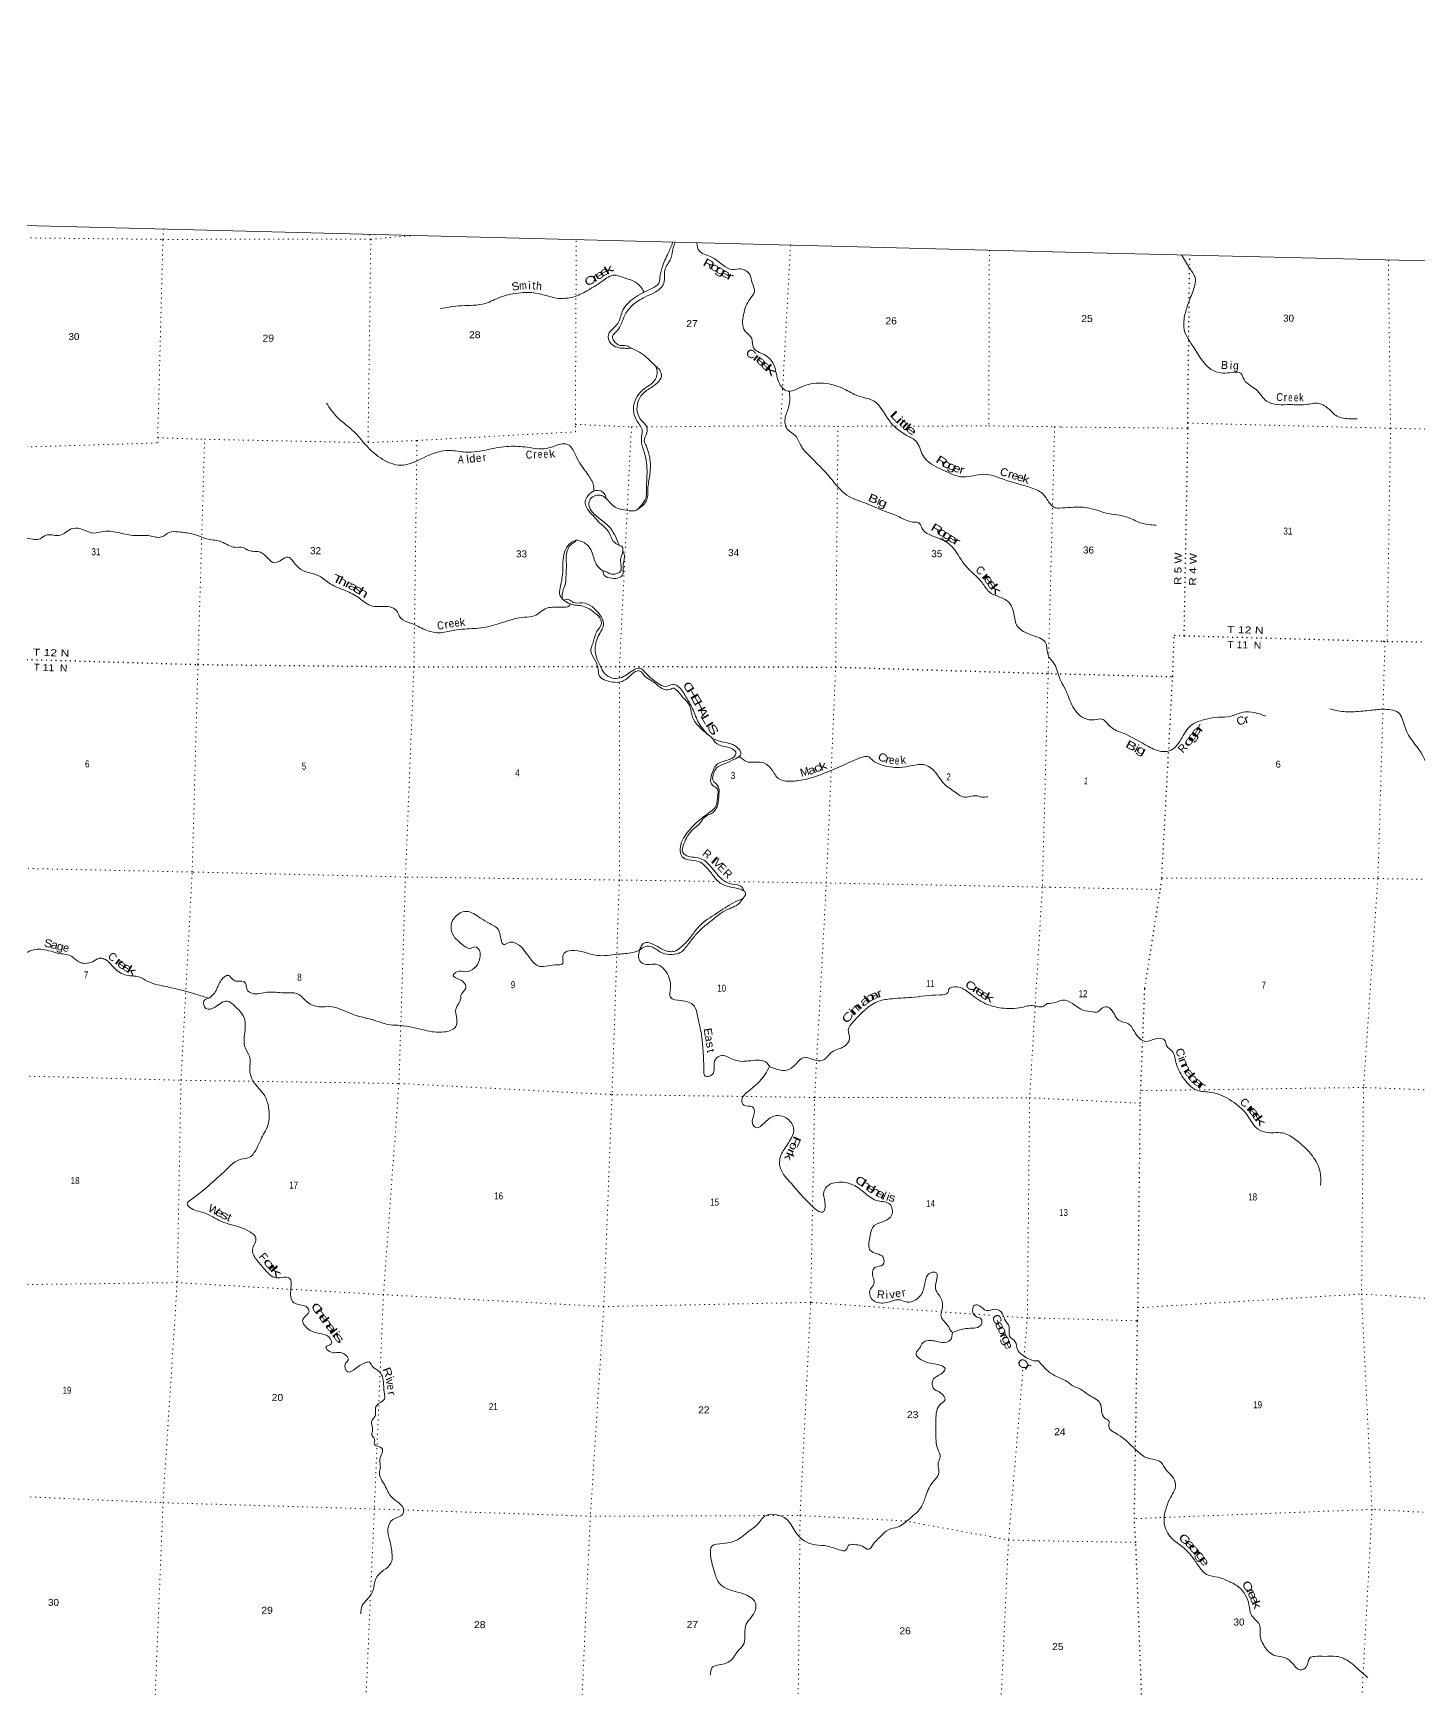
# Model space of a CAD drawing. Header units: feet. Extents: x -762378 to -505285, y -497909 to -353855.
# Drawn here: x -594250 to -559610, y -395233 to -353855 of the extents above; entities that cross this region are included whole.
import ezdxf
from ezdxf.enums import TextEntityAlignment as Align

# ---------------------------------------------------------------- set-up
doc = ezdxf.new("R2010")
doc.units = ezdxf.units.FT
doc.header["$LTSCALE"] = 80
doc.linetypes.add('DOTTED', pattern=[1.5, 0.3, -1.2])
for name, color, linetype, lineweight in [('39', 7, 'Continuous', 13), ('4', 7, 'Continuous', 13), ('6', 7, 'DOTTED', 25), ('7', 7, 'DOTTED', 13)]:
    doc.layers.add(name, color=color, linetype=linetype, lineweight=lineweight)
doc.layers.add('41', color=7, linetype='Continuous')

msp = doc.modelspace()

# ---------------------------------------------------------------- linework, layer by layer
at = {"layer": '39'}
for points in [[(-578259.01, -359082.64), (-578376.13, -359353.64), (-578527.02, -359705.02), (-578581.14, -359974.87), (-578606.99, -360102.79), (-578787.66, -360238.11), (-579214.01, -360466.56), (-579523.49, -360817.19), (-579636.49, -361109.39), (-579762.88, -361242.32), (-579865.49, -361386.02), (-579805.92, -361613.05), (-579644.02, -361706.41), (-579291.32, -361729.11)], [(-579291.32, -361729.11), (-579422.06, -361668.86), (-579580.36, -361658.06), (-579727.85, -361553.06), (-579768.5, -361433.19), (-579693.39, -361336.92), (-579565.76, -361161.79), (-579449.27, -360887.8), (-579251.25, -360640.39), (-578958.6, -360452.14), (-578714.21, -360334.84), (-578501.74, -360142.16), (-578464.38, -359964.31), (-578463.07, -359783.37), (-578310, -359494.39), (-578249.81, -359222.71), (-578202.91, -359084.37)], [(-577659.3, -359100.37), (-577611.07, -359282.2), (-577296.67, -359446.52), (-576761.79, -359760.28), (-576564.67, -359748.12), (-576335.93, -359889.75), (-576275.7, -360094.68), (-576216.01, -360317.68), (-576325.53, -360491.34), (-576489.81, -360888.58), (-576461.51, -361291.62), (-576286.59, -361487.93), (-576245.13, -361716.42), (-575977.1, -361887.39), (-575733.74, -362146.1), (-575632.28, -362519.17), (-575419.54, -362795.06), (-575000.51, -362678.99), (-574498.41, -362605.66), (-573970.66, -362752.28), (-573656.08, -362910.58), (-573224.62, -363054.31), (-572868.64, -363511.47), (-572410.52, -363909.38), (-572175.89, -364055.21), (-572011.48, -364404.04), (-571490.53, -364781.73), (-571011.45, -364944.99), (-570489.47, -364878.28), (-569977.35, -365010.36), (-569278.98, -365226.49), (-568998.32, -365377.73), (-568819.04, -365630.48), (-568699.09, -365716.55), (-568593.63, -365722.52)], [(-565544.4, -359399.65), (-565342.01, -359726.86), (-565204.06, -359972.64), (-565262.94, -360315.13), (-565398.75, -360686.3), (-565481.27, -361004.23), (-565474.26, -361265.6), (-565237.68, -361712.19), (-564722.54, -362304.77), (-564268.94, -362337.54), (-564062.26, -362355.55), (-563978.9, -362513.88), (-563828.92, -362657.41), (-563680.21, -362762.73), (-563414.49, -363053.14), (-562815.18, -363138.93), (-562427.22, -363136.29), (-562113.13, -363108.12), (-561864.59, -363247.5), (-561651.05, -363430.42), (-561324.65, -363492.91), (-561153.87, -363496.17)], [(-584078.97, -360742.13), (-583546.72, -360667.69), (-582944.68, -360609.43), (-582574.74, -360455.69), (-582057.47, -360344.6), (-581688.19, -360349.71), (-581177.9, -360475.7), (-580702.83, -360433.72), (-580370.88, -360274.82), (-580010.85, -360048.38), (-579721.44, -359902.27), (-579518.24, -359956.66), (-579243.96, -360051.4), (-579069.15, -360183.37), (-578978.24, -360337.54)], [(-579291.32, -361729.11), (-579089.43, -361827.71), (-578906.89, -361969.96), (-578691.84, -362167.48)], [(-578692.22, -362167.13), (-578651.26, -362357.73), (-578693.69, -362503.25), (-579029.37, -362788.74), (-579183.9, -362991.21), (-579240.56, -363279.07), (-579177.03, -363508.23), (-579028.31, -363776.15), (-579039.05, -363936.7), (-579030.81, -364134.02), (-578950.76, -364415.95), (-578905.13, -364912.02), (-578918.6, -365301.74), (-578929.59, -365470.33), (-579053.74, -365663.66), (-579165.37, -365772.9), (-579414.53, -365779.46), (-579663.69, -365717.65), (-579921.92, -365486.65)], [(-579127.32, -365748.05), (-578947.4, -365590.68), (-578915.13, -365525.06), (-578892.84, -365444.71), (-578882.78, -365244.5), (-578836.92, -364914.08), (-578824.39, -364556.51), (-578929.27, -364163.22), (-578971.98, -364045.3), (-578907.83, -363844.13), (-578921.1, -363680.84), (-579043.47, -363535.83), (-579150.22, -363310.34), (-579019.87, -362875.5), (-578771.59, -362693.96), (-578543.83, -362391.14), (-578611.72, -362248.2), (-578691.84, -362167.48)], [(-575347.52, -362800.05), (-575356.49, -363177.03), (-575449.2, -363461.8), (-575399.54, -363752.87), (-575195.53, -363915.88), (-575046.68, -364179.78), (-574801.97, -364460.65), (-574630.35, -364632.73), (-574369.46, -364910.07), (-574216.37, -365097.68), (-573905.98, -365398.63), (-573418.36, -365612.42), (-572956.16, -365803.32), (-572749.61, -365879.94), (-572444.4, -366015.83), (-572205.34, -366079.35), (-572127.22, -366085.73), (-572025.16, -366233.59), (-571624.68, -366474.92), (-571291.4, -366680.03), (-570975.18, -367123.93), (-570694.48, -367409.91), (-570528.99, -367585.83), (-570356.96, -367812.22), (-570089.87, -367946.97), (-569839.49, -368103.33), (-569736.49, -368355.8), (-569645.53, -368676.27), (-569383.93, -368861.12), (-569095.96, -368968.34), (-568948.52, -369075.35), (-568888.77, -369364.72), (-568762.23, -369567.62), (-568689.61, -369667.91)], [(-586919.11, -363099.77), (-586640.59, -363460.08), (-586221.53, -363820.61), (-585955.4, -364124.25), (-585566.02, -364469.81), (-585059.45, -364654.01), (-584493.74, -364465.95), (-583835.82, -364282.69), (-583441.58, -364326.76), (-582869.39, -364259.56), (-582359.15, -364182.44), (-581904.02, -364204.21), (-581322.04, -364213.72), (-581066.38, -364122.9), (-580895.99, -364132.06), (-580649.27, -364481.36), (-580360.9, -364916.38), (-580232.77, -365201.77), (-580233.14, -365292.21)], [(-600177.67, -364997.4), (-599906.67, -365253.91), (-599569.96, -365342.49), (-599228.65, -365479.47), (-599036.69, -365915.6), (-598832.33, -366340.04), (-598456.87, -366612.79), (-597963.99, -366784.51), (-597372.7, -366886.81), (-596741.86, -366873.66), (-596304.48, -366679.72), (-595761.31, -366507.07), (-595417.51, -366491.3), (-595069.52, -366401.25), (-594757.47, -366440.83), (-594394.98, -366471.87), (-594072.3, -366491.66), (-593931.11, -366401.4), (-593616.16, -366410.9), (-593251.47, -366230.86), (-593003.44, -366262.47), (-592730.92, -366349.12), (-592486.71, -366306.21), (-592078.31, -366346.68), (-591718.77, -366409.81), (-591333.5, -366417.41), (-591043.21, -366446.27), (-590845.08, -366331.59), (-590611.85, -366320.53), (-590270.01, -366371.06), (-589866.28, -366501.88), (-589544.96, -366567.88), (-589205.66, -366704.8), (-589003.05, -366710.91), (-588862.64, -366783.52), (-588562.8, -366828.76), (-588213.12, -367090.67), (-588042.37, -367019.41), (-587881.65, -366947.84), (-587738.69, -367070.79), (-587561.53, -367259.13), (-587094.55, -367424.04), (-586823.1, -367615.22), (-586430.7, -367789.94), (-586102.73, -367970.77), (-585769.45, -368175.88), (-585530.67, -368181.07), (-585174.08, -368276.29), (-585057.51, -368476.87), (-584814.08, -368596.83), (-584461.44, -368758.29), (-584104.49, -368841.45), (-583745.29, -368779.89), (-583457.19, -368746.35), (-583006.43, -368711.68), (-582528.93, -368587.32), (-581966.76, -368451.45), (-581724.86, -368418.53), (-581405.89, -368223.03), (-581204.52, -368202.96), (-580941.32, -368196.82), (-580837.89, -368161.73), (-580828.58, -368117.78)], [(-579921.28, -365487.22), (-580005.51, -365325.26), (-580255.91, -365305.65), (-580406.9, -365455.93), (-580449.45, -365605.47), (-580360.54, -365791.15), (-580218.66, -365950.27), (-580035.65, -366144.82), (-579881.37, -366292.25), (-579732.89, -366568.21), (-579602.86, -366652.57)], [(-579602.86, -366652.57), (-579687.1, -366444.91), (-579821.19, -366225.69), (-580073.58, -366000.9), (-580300.07, -365782.92), (-580357.05, -365604.24), (-580259.87, -365440.26), (-580120.15, -365400.23), (-580032.18, -365412.94), (-579921.92, -365486.65)], [(-568593.63, -365722.52), (-568305.63, -365706.74), (-567901.83, -365716.46), (-567426.02, -365848.11), (-566897.42, -365952.65), (-566574.46, -366089.43), (-566177.77, -366155.27)], [(-580668.8, -366520.4), (-580848.83, -366623.03), (-580965.19, -366824.64), (-581004.73, -367076.82), (-581018.26, -367400.18), (-581077.7, -367714.1), (-581075.59, -367915.26), (-580987.05, -368023.24)], [(-581023.1, -367980.12), (-581011.98, -367800.55), (-580953.2, -367645.46), (-580933.66, -367459.04), (-580919.48, -367113.58), (-580921.77, -366918.45), (-580792.78, -366628.74), (-580692.18, -366553.35), (-580667.04, -366517.91)], [(-579994.74, -367304.94), (-580130.59, -367187.65), (-580260.37, -366890.14), (-580329.75, -366723.15), (-580472.34, -366588.13), (-580667.04, -366517.91)], [(-579520.62, -366860.16), (-579565.41, -367017.68), (-579551.91, -367172.93), (-579563.66, -367299.26), (-579680.01, -367364.12), (-579820.73, -367369.94), (-579935.42, -367310.17), (-579991.41, -367302.45), (-579995.31, -367366.68), (-579843.69, -367467.78), (-579645.15, -367475.78), (-579505.61, -367373.41), (-579502.24, -367258.88), (-579484.05, -367050.29), (-579470.12, -366917.99), (-579509.62, -366784.55)], [(-579602.86, -366652.57), (-579509.62, -366715.72), (-579510.53, -366790.08), (-579520.62, -366860.16)], [(-580988.39, -368022.46), (-580863.49, -368008.13), (-580747.14, -368080.01), (-580520.7, -368094.88), (-580083.7, -368391.61), (-579989.78, -368611.62), (-580121.43, -368923.37), (-580198.51, -369291.06), (-580052.33, -369713.75), (-579929.15, -369894.42), (-579712.8, -369979.38), (-579537.39, -369954.5), (-579214.35, -369757.12), (-579082.9, -369724.89), (-578941.66, -369837.74), (-578632.22, -370102.46), (-578439.76, -370180.66), (-578261.64, -370131.74), (-578124.58, -370182.12), (-577933.38, -370439.26), (-577763.53, -370739.99), (-577607.5, -371100.63), (-577365.38, -371401.53)], [(-577369.33, -371399.4), (-577594.17, -371193.54), (-577767.62, -370946.99), (-577830.14, -370683.68), (-578013.91, -370446.88), (-578184.94, -370254.7), (-578236.33, -370227.01), (-578331.62, -370258.32), (-578521.66, -370234.49), (-578704.43, -370100.28), (-579012.52, -369857.72), (-579057.12, -369804.09), (-579132.99, -369789.74), (-579327.47, -369916.59), (-579558.82, -370068.48), (-579757.71, -370072.54), (-580109.63, -369886.97), (-580122.31, -369771.96), (-580199.65, -369534.35), (-580309.26, -369301.8), (-580252.78, -369088.33), (-580158.3, -368811.66), (-580045.89, -368607.92), (-580057.33, -368519.09), (-580204.88, -368347.73), (-580507.07, -368177.74), (-580820.6, -368120.03), (-580988.39, -368022.46)], [(-546059.29, -369087.5), (-546248.14, -369202.18), (-546431.07, -369411.69), (-546729.41, -369560.72), (-547084.65, -369638.34), (-547823.39, -369799.07), (-548061.66, -369752.32), (-548306.43, -369729.57), (-548516.97, -369807.94), (-548814.55, -369709.82), (-548963.17, -369495.99), (-549359.85, -369325.65), (-549637.93, -369362.54), (-549763.14, -369601.29), (-549847.82, -369822.73), (-549924.1, -369921.74), (-550190.59, -369982.97), (-550418.17, -370006.76), (-550432.9, -370145.13), (-550367.39, -370291.06), (-550543.63, -370466.54), (-550771.15, -370695.3), (-550847.02, -370981.2), (-550978.15, -371318.3), (-551220.51, -371482.47), (-551416.8, -371655.56), (-551644.37, -371574.86), (-551934.96, -371531.13), (-552006.23, -371682.49), (-552067.8, -371956.61), (-552168.24, -372161.67), (-552329.76, -372303.27), (-552372.59, -372543.59), (-552392.91, -372866.72), (-552534.85, -373139.31), (-552650.28, -373287.82), (-552674.78, -373411.94), (-552811.04, -373598.23), (-552915.96, -373827.32), (-553077.47, -373864.42), (-553235.06, -374114.61), (-553522.47, -374322.13), (-553802.8, -374475.52), (-554205.65, -374624.57), (-554449.47, -374760.58), (-554665.34, -374802.68), (-555083.53, -374913.26), (-555184.7, -375051.99), (-555440.53, -375185.76), (-555654.85, -375147.51), (-556052.37, -374812.38), (-556381.61, -374480.56), (-556776.2, -374306.25), (-557398.83, -374075.33), (-558074.27, -373769.06), (-558463.38, -373311.51), (-558664.67, -373118.78), (-559218.1, -372531.5), (-559562.26, -371827.65), (-559948.78, -371235.52), (-560098.31, -370860.92), (-560457.98, -370751.57), (-560812.21, -370776.96), (-561218.92, -370813.41), (-561582.46, -370800.44), (-561834.53, -370739.36)], [(-568689.61, -369667.91), (-568552.55, -370058.55), (-568434.26, -370281.85), (-568309.49, -370585.65), (-568027.04, -370946.72), (-567730.89, -371014.66), (-567531.63, -371000.38), (-567334.01, -371174.96), (-567001.75, -371350.09), (-566373.02, -371681.6), (-566011.69, -371809.06), (-565814.1, -371776.66), (-565530.54, -371456.54), (-565262.79, -371122.05), (-564995.44, -371016.63), (-564700.82, -370955.94), (-564393.03, -370941.72), (-563944.44, -370817.66), (-563641.63, -370853.58), (-563434, -370925.86)], [(-576481.84, -375287.19), (-576579.14, -375250.06), (-576840.39, -375189.9), (-577072.5, -375094.42), (-577274.91, -374877.16), (-577455.44, -374666.6), (-577618.75, -374553.08), (-577864.66, -374517.51), (-578024.9, -374436.27), (-578074.86, -374291.98), (-577930.23, -373880.08), (-577790.62, -373707.33), (-577584.17, -373514.47), (-577302.78, -373299.74), (-577203.71, -373208.21), (-577142.28, -372962.72), (-577161.26, -372720.83), (-577226.45, -372684.68), (-577305.8, -372583.75), (-577283.37, -372367.25), (-577168.31, -372141.47), (-576877.6, -372019.53), (-576703.6, -371906.13), (-576681.41, -371834.4), (-576735.69, -371768.42), (-576890.21, -371697.39), (-577137.12, -371627.61), (-577215.67, -371560.64), (-577259.56, -371487.06)], [(-577257.47, -371487.23), (-577038.94, -371566.22), (-576673.01, -371685.53), (-576556.16, -371876.39), (-576695.94, -371986.8), (-576929.21, -372098.52), (-577166.54, -372217.94), (-577251.81, -372386.3), (-577246.51, -372547.33), (-577193.88, -372601.21), (-577120.49, -372699.94), (-577111.66, -372945.55), (-577152.91, -373187.63), (-577257.47, -373329.26), (-577469.94, -373453.56), (-577568.18, -373585.33), (-577677.64, -373688.61), (-577811.81, -373813.27), (-577998.69, -374159.55), (-578015.27, -374313.89), (-577951.32, -374392.23), (-577592.25, -374471.43), (-577321.1, -374672.66), (-577152.43, -374876.83), (-577027.65, -375003.27), (-576800.03, -375114.7), (-576525.45, -375199.4), (-576481.85, -375287.18)], [(-577369.33, -371399.4), (-577329.54, -371424.16), (-577257.47, -371487.23)], [(-576599.47, -371921.69), (-576416.93, -372057.55), (-576030.18, -372083.29), (-575782.45, -372261.7), (-575616.38, -372485.9), (-575365.34, -372551.79), (-575008.91, -372516.28), (-574762.17, -372455.35), (-574193.45, -372233.21), (-573638.18, -371990.54), (-573363.76, -371944.52), (-573267.72, -372023.83), (-573052.25, -372138.92), (-572590.4, -372205.14), (-572277.87, -372160.27), (-571981.98, -372135.01), (-571700.45, -372324.48), (-571480.04, -372612.66), (-571187.35, -372832.64), (-570981.92, -372947.43), (-570677.71, -372912.36), (-570528.09, -372945.03), (-570383.3, -372937.33)], [(-576481.85, -375287.18), (-576446.81, -375324.44), (-576455.43, -375412.66), (-576511.62, -375479.16)], [(-579089.89, -376769.2), (-578940.2, -376679.02), (-578783.9, -376689.76), (-578551.1, -376829.51), (-578271.5, -376880.17), (-578073.31, -376831.85), (-577882.73, -376632.48), (-577697.21, -376400.79), (-577537.61, -376230.65), (-577331.98, -376065.92), (-576935.95, -375776.22), (-576591.26, -375593.57), (-576510.79, -375477.97)], [(-576509.54, -375477.39), (-576741.59, -375585.01), (-577162.93, -375847.8), (-577602.21, -376174.4), (-577789.91, -376412.07), (-578065.63, -376707.4), (-578225, -376801.13), (-578510.74, -376754.31), (-578801.42, -376602.76), (-578973.82, -376593.54), (-579050.53, -376675.69), (-579089.41, -376769.03)], [(-579089.41, -376769.03), (-579267.95, -376832.02), (-579630.51, -376871.36), (-580157.51, -376903.72), (-580800.37, -376779.77), (-580977.14, -376850.85), (-581007.83, -377006.78), (-581010.79, -377107.24), (-581198.53, -377141.79), (-581628.88, -377165.01), (-581843.57, -376955.43), (-582232.12, -376581.74), (-582352.6, -376582.13), (-582486.54, -376630.37), (-582574.31, -376406.52), (-582645.4, -376229.43), (-582903.87, -376074.83), (-583116.62, -375935.69), (-583458.04, -375802.73), (-583682.37, -375920.64), (-583801.98, -376164.38), (-583733.32, -376423.85), (-583536.27, -376618.82), (-583330.66, -376727.58), (-583205.11, -376691.15), (-583147.46, -376710.99), (-583092.02, -377010.28), (-583222.78, -377223.52), (-583436.13, -377309.59), (-583659.09, -377312.92), (-583748.07, -377402.74), (-583590.37, -377502.01), (-583434.21, -377721.89), (-583556, -377903.22), (-583562.67, -377993.51), (-583677.85, -378223.31), (-583657.93, -378501.42), (-583683.25, -378679.63), (-583974.37, -378815.64), (-584457.05, -378774.94), (-585067.87, -378653.96), (-585320.34, -378636.29), (-585814.16, -378496.71), (-586125.09, -378418.96), (-586536.02, -378259.77), (-586786.88, -378187.85), (-587106.02, -378184.26), (-587387.91, -378075.21), (-587638.71, -377864.54), (-587975.25, -377838.3), (-588396.45, -377823.59), (-588774.71, -377850.39), (-588887.04, -377778.63), (-588938, -377600.13), (-588939.89, -377596.05), (-589153.29, -377547.38), (-589256.48, -377506.06), (-589360.02, -377408.43), (-589567.12, -377555.01), (-589688.92, -377804.72), (-589794.89, -377926.2), (-589854.48, -377972.67)], [(-589858.21, -377974.52), (-590180.87, -377874.34), (-590886.21, -377690.18), (-591395.96, -377546.1), (-591593.78, -377445.62), (-591955.57, -377390.47), (-592258.53, -377178.23), (-592471.92, -376992.82), (-592595.88, -376975), (-592769.05, -377060.27), (-593110.43, -377062.04), (-593281.22, -376930.2), (-593588.2, -376854.58), (-594012.88, -376753.29), (-594371.96, -376810.83), (-594526.66, -376882.58), (-594750.92, -376861.74), (-595117.26, -376961.29), (-595566.68, -377154.87), (-595940.87, -377316.52), (-596305.93, -377576.99), (-596601.89, -377946.12), (-596749.83, -378333.79), (-596775.4, -378588.41), (-596691.51, -378808.12)], [(-579088.02, -376768.07), (-579104.36, -377003.86), (-579007.01, -377107.34), (-578632.36, -377134.73), (-578465.46, -377262.43), (-578318.22, -377717.32), (-578317.05, -377950.63), (-578056.45, -378032.89), (-577736.74, -378153.14), (-577635.04, -378449.8), (-577545.09, -378872.81), (-577507.47, -379231.89), (-577486.56, -379749.33), (-577447.45, -379921.44), (-577283.9, -379890.18), (-577194.13, -379500.75), (-577028.75, -379407.2), (-576728.68, -379512.78), (-576307.71, -379535.53), (-575911.65, -379585.68), (-575846.1, -379678.15)], [(-575846.1, -379678.15), (-575411.04, -379767.69), (-575208.78, -379649.11), (-574998.43, -379460.39), (-574758.71, -379501.81), (-574508.37, -379523.44), (-574287.64, -379322.97), (-573972.1, -379175.63), (-573839.81, -378978.53), (-573875.66, -378764.29), (-573755.41, -378566.82), (-573469.77, -378275.8), (-573150.27, -378062.22), (-572832.96, -377991.36), (-572291.69, -377951.37), (-571583.15, -377890.3), (-571384.72, -377833.94), (-571356.16, -377750.34), (-571157.56, -377687.96), (-570852.83, -377839.93), (-570441.15, -378109.75), (-570042.78, -378218.29), (-569538.33, -378201.33), (-569235.95, -378160.17), (-569110.28, -378188.09), (-569005.55, -378177.18), (-568898.25, -378108.36)], [(-589854.13, -377972.4), (-589982.93, -378039.17), (-589928.25, -378227.84), (-589698.32, -378192.55), (-589402.78, -378042.6), (-589211.62, -378165), (-588975.52, -378465.71), (-588963.69, -378882.34), (-588962.17, -379171.96), (-588844.9, -379416.81), (-588828.76, -379823.51), (-588754.78, -380038.9), (-588460.69, -380415.77), (-588362.77, -380704.28), (-588381.85, -381148.12), (-588561.18, -381510.72), (-588861.4, -381956.14), (-589045.36, -381998.85), (-589242.73, -382087.41), (-589437.03, -382276.61), (-589661.83, -382478.97), (-590291.52, -382998.91), (-590395.25, -383112.42), (-590331.59, -383200.81), (-589986.09, -383331.89), (-589542.83, -383552.38), (-589011.72, -383721.23), (-588678.98, -384012.8), (-588768.26, -384249.41), (-588709.74, -384444.23), (-588523.73, -384673.05), (-588208.68, -384952.02), (-588025.96, -384951.5), (-587839.64, -384965.16), (-587807.03, -385221.54), (-587735.3, -385581.65), (-587610.17, -385627.65), (-587380.01, -385721.06), (-587352.23, -385800.33), (-587506.7, -386000.79), (-587392.85, -386225.42), (-587089.41, -386353.22), (-586857.02, -386438.66), (-586797.73, -386607.35), (-586928.78, -386693.89), (-586839.63, -386803.16), (-586491.65, -386849.86), (-586376.2, -387020.25), (-586440.75, -387098.74), (-586382.71, -387309.63), (-586195.67, -387230.81), (-585940.19, -387077.64), (-585843.55, -387068.49), (-585776.17, -387167.04), (-585589.68, -387311.42), (-585485.98, -387676.52), (-585469.24, -387858.01), (-585469.13, -387990.74), (-585668.74, -388155.65), (-585702.38, -388412.03), (-585788.89, -388554.21), (-585763.41, -388780.21), (-585782.77, -388892.24), (-585715.34, -388988.78), (-585717.24, -389121.45), (-585531.39, -389219.56), (-585579.61, -389493.6), (-585569.77, -389705.05), (-585591.43, -389827.06), (-585460.17, -390142.72), (-585284.37, -390445.64), (-584986.68, -390768.33), (-585011.58, -390864.1), (-585256.44, -390997.48), (-585379.71, -391229.05), (-585337.77, -391509.83), (-585276.32, -391877.68), (-585304.77, -392094), (-585488.63, -392269.44), (-585690.07, -392496.64), (-585752.1, -392762.22), (-585903.68, -393000.97), (-586022.52, -393150.22), (-586058.7, -393356.26)], [(-568898.25, -378108.36), (-568695.45, -378075.61), (-568519.48, -378018.68), (-568009.76, -378267.54), (-567759.43, -378314.51), (-567636.75, -378310.82), (-567550.85, -378234.09), (-567401.2, -378186.71), (-567221.9, -378373), (-567118.21, -378519.66), (-566870.82, -378614.81), (-566700.34, -378841.11), (-566433.1, -379053.18), (-566184.53, -378983.58), (-565952.4, -379036.24), (-565916.48, -379153.47), (-565780.57, -379296.73), (-565672.22, -379618.3), (-565610.8, -379768.17), (-565362.54, -380130.6), (-565164.23, -380269.01), (-564803.55, -380326.13), (-564283.15, -380543.04), (-563898.12, -380900.04), (-563617.61, -381257.05), (-563385.86, -381329.79), (-562980.21, -381347.58), (-562685.92, -381511.94), (-562273.61, -381913.67), (-562080.34, -382313.22), (-562066.62, -382643.04)], [(-575843.17, -379678.75), (-575960.75, -379889.87), (-576376.44, -380301.64), (-576535.1, -380508), (-576484.96, -380646.26), (-576265.24, -380685.06), (-576222.13, -380857.29), (-576271.35, -381097.12), (-576199.96, -381195.8), (-575825.71, -380963.76), (-575426.16, -380963.75), (-575240.67, -381210.65), (-575454.23, -381712.98), (-575587.59, -382014.62), (-575567.66, -382224.36), (-575303.6, -382598.32), (-574879.77, -383069.6), (-574487.13, -383304.66), (-574457.85, -383060.2), (-574486.75, -382814), (-574363.25, -382642.77), (-574154.44, -382574.66), (-573756.67, -382634.92), (-573451.7, -382847.23), (-573124.03, -383038.09), (-572831.33, -383121.33), (-572789.16, -383394.08), (-572976.38, -383547.29), (-573222.48, -383654.5), (-573333.54, -383948.77), (-573319.16, -384278.99), (-573154.85, -384358.35), (-573000.86, -384447.46), (-573010.37, -384634.19), (-573207.15, -384702.66), (-573270.7, -384815.37), (-573233.25, -385112.11), (-573328.07, -385264.09), (-573297.94, -385468.1), (-573014.51, -385593.29), (-572574.47, -385514.05), (-572403.32, -385565.47), (-572182.77, -385507.77), (-572005.75, -385291.9), (-571934.46, -384984.37), (-571813.56, -384833.17), (-571671.13, -384837.47), (-571659.46, -384986.63), (-571681.9, -385271.51), (-571587.86, -385419.13), (-571520.15, -385710.75), (-571554.62, -385926.89), (-571376.92, -386165.52), (-571327.37, -386255.5), (-571271.14, -386323.56)], [(-571271.14, -386323.56), (-570880.73, -386224.73), (-570546.31, -386118.18), (-570548.55, -385989.41), (-570655.51, -385939.93), (-570756.69, -385830.3), (-570710.95, -385640.64), (-570592.95, -385656.27), (-570423.92, -385780.01), (-570199.95, -385742.53), (-570020.66, -385858.54), (-569966.45, -385994.9), (-569851.64, -386187.4), (-569844.28, -386414.85), (-569701.98, -386559.91), (-569641.4, -386752.78), (-569455.91, -386931.31), (-569225.94, -387030.75), (-569119.84, -387035.5)], [(-571271.14, -386323.56), (-571318.89, -386513.16), (-571529.52, -386575.17), (-571711.12, -386537.52), (-572007.61, -386582.88), (-572091.93, -386719.09), (-572177.9, -386843.18), (-571975.07, -387046.37), (-571568.44, -387147.12), (-571454.4, -387228.99), (-571525.91, -387339.44), (-571762.04, -387517.33), (-571751.67, -387710.69), (-571568.6, -387834.86), (-571457.57, -388019.19), (-571556.52, -388106.7), (-571684.87, -388511.05), (-571678.18, -389034.1), (-571638.19, -389244.44), (-571575.55, -389435.36), (-571623.58, -389566.64), (-571614.34, -389866.55), (-571727.33, -390022), (-571935.39, -390405.85), (-572039.66, -390674.18), (-572333.56, -390972.99), (-572645.1, -391188.82), (-572869.89, -391254.44), (-573063.48, -391419.53), (-573243.8, -391611.16), (-573368.18, -391744.16), (-573520.58, -391669.18), (-573740.11, -391624.35), (-573854.75, -391630.94), (-573928.87, -391761.43), (-574109.35, -391753.98), (-574224.63, -391714.3), (-574391.84, -391665.02), (-574702.06, -391631.53), (-574976.23, -391532.77), (-575200.36, -391302.79), (-575420, -390988.49), (-575671.8, -390880.35), (-575941.55, -390904.39), (-576153.03, -391131.28), (-576356.47, -391290.04), (-576564.1, -391454.71), (-577006.09, -391600.25), (-577283.1, -391666.3), (-577313.79, -391890.6), (-577212.46, -392336.06), (-577095.59, -392594.98), (-576700.07, -392799.96), (-576490.91, -392856.54), (-576326.66, -392937.91), (-576198.22, -393076.52), (-576242.91, -393366.75), (-576368.06, -393525.87), (-576454.15, -393722.35), (-576498.31, -394131.25), (-576635.49, -394290), (-576740.58, -394449.72), (-576967.98, -394603.74), (-577280.28, -394708.94), (-577321.82, -394892.7)], [(-569119.84, -387035.5), (-568861.79, -387305.93), (-568667.11, -387424.19), (-568378.5, -387570.36), (-568275.54, -387650.69), (-568068.25, -387741.06), (-567870.09, -387887.51), (-567582.57, -388089.93), (-567451.35, -388476.24), (-567359.98, -388532.24), (-567360.45, -388660.83), (-567143.44, -388871.95), (-566631.34, -389309.74), (-566405.13, -389460.75), (-566059.52, -389569.83), (-565910.9, -389783.66), (-565776.8, -389916.83), (-565692.4, -390125.42), (-565844.28, -390496.28), (-565937.65, -390751.71), (-565976.36, -391090.57), (-565790.63, -391463.86), (-565495.76, -391702.58), (-565241.82, -391978.71), (-565077.56, -392214.94), (-564917.84, -392374.73), (-564623.74, -392444.64), (-564372.33, -392539.87), (-564121.78, -392679.28), (-563857.19, -393132.44), (-563805.51, -393370.55), (-563691.62, -393509.36), (-563591.45, -393629.83), (-563578.53, -393897.34), (-563498.49, -394123.93), (-563240.3, -394388.08), (-562968.14, -394449.53), (-562764.07, -394602.13), (-562574.14, -394758.47), (-562423.91, -394680.96), (-562331.08, -394453.65), (-562219.87, -394419.61), (-561964.63, -394420.46), (-561673.19, -394419.99), (-561342.19, -394556.92), (-561120.77, -394748.03), (-560889.51, -394949.37)]]:
    msp.add_spline(points, degree=3, dxfattribs=at)
at = {"layer": '4'}
msp.add_lwpolyline([(-757851.71, -353854.74), (-726285.32, -354875.48), (-694717.56, -355852.8), (-663148.48, -356786.69), (-631578.15, -357677.16), (-600006.62, -358524.19), (-568433.95, -359327.81), (-536860.21, -360087.99), (-505285.47, -360804.75), (-508303.39, -497908.54), (-540066.74, -497187.5), (-571829.06, -496422.78), (-603590.3, -495614.36), (-635350.39, -494762.27)], dxfattribs=at)
at = {"layer": '6'}
msp.add_line((-568694.85, -369862.57), (-565764.43, -369934.93), dxfattribs=at)
for points in [[(-566685.31, -405111.67), (-566438.33, -401487.62), (-566504.12, -396869.77), (-566507.42, -396208.6), (-566687.11, -391571.34), (-566721.87, -390977.88), (-566642.39, -386034.1), (-566632.05, -385706.75), (-566573.5, -380597.8), (-566563.38, -380282.5), (-566461.72, -377726.39), (-566072.29, -375256.15), (-566036.64, -374971.49), (-565764.43, -369934.93), (-565726.27, -368896.76), (-565477.37, -368913.57), (-565381.18, -363728.97), (-565388.74, -363600.22), (-565337.25, -359404.28)], [(-565477.37, -368913.57), (-560500.67, -369050.09), (-560405.16, -369058.6), (-555220.23, -369091.23), (-555139.9, -369094.78), (-549973.24, -369220.63), (-549882.38, -369219.23), (-544577.46, -369386.78), (-539333.29, -369370.31), (-537078.91, -369438.41)], [(-600287.25, -369259.42), (-595486.81, -369475.11), (-590129.08, -369633.04), (-584731.84, -369691.25), (-580151.3, -369684.2)], [(-580061.15, -369684.06), (-579593.66, -369683.34), (-574189.1, -369697.53), (-568924.64, -369855.33), (-568694.85, -369862.57)]]:
    msp.add_lwpolyline(points, dxfattribs=at)
at = {"layer": '7'}
for p, q in [((-575315.68, -359156.35), (-575565.68, -363667.42)), ((-570346.34, -359280.36), (-570361.54, -363669.54)), ((-568542.18, -363698.21), (-565381.18, -363728.97)), ((-568827.01, -375199.73), (-566072.29, -375256.15)), ((-566573.5, -380597.8), (-568957.79, -380480.41)), ((-569093.62, -385965.25), (-566642.39, -386034.1)), ((-566687.11, -391571.34), (-569231.41, -391529.08))]:
    msp.add_line(p, q, dxfattribs=at)
for points in [[(-600151.62, -364070.8), (-595499.85, -364229.07), (-591132.69, -364096.8), (-591134.92, -363968.03), (-591005.05, -359008.94), (-590992.95, -358758.05)], [(-600018.21, -358967.35), (-595511.71, -358960.48), (-591005.05, -359008.94), (-585808.76, -359004.78), (-584813.69, -358916.31)], [(-591134.92, -363968.03), (-589963.47, -364005.37), (-585878.05, -364088.38), (-584653.72, -364034.81), (-580694.01, -363818.41), (-580694.53, -363631.38), (-580673.79, -359021.42)], [(-585837.49, -358890.21), (-585808.76, -359004.78), (-585878.05, -364088.38)], [(-560373.41, -359526.01), (-560318.23, -363729.14), (-560405.16, -369058.6)], [(-580694.53, -363631.38), (-579295.04, -363697.72), (-579060.09, -363695.81)], [(-579295.04, -363697.72), (-579593.66, -369683.34), (-579593.79, -369968.6)], [(-578910.61, -363694.6), (-575565.68, -363667.42), (-574130.55, -363682.55), (-572648.67, -363677.43)], [(-575558.89, -401600.57), (-575133.17, -396320.12), (-575078.08, -390900.27), (-574812.96, -385575.24), (-574714.4, -380452.31), (-574422.13, -375091.9), (-574189.1, -369697.53), (-574130.55, -363682.55)], [(-572245.37, -363676.04), (-570361.54, -363669.54), (-568715.78, -363691.02), (-568542.18, -363698.21)], [(-568715.78, -363691.02), (-568877.06, -369853.73), (-569022.24, -375196.45), (-569339.81, -380461.58), (-569397.21, -385959.79), (-569482.54, -386966.28)], [(-565388.74, -363600.22), (-560318.23, -363729.14), (-555189.18, -363845.11), (-549965.62, -363958.86), (-544715.82, -364067.09), (-539449.61, -364157.54), (-536956.09, -364186.98)], [(-591428.47, -401163.73), (-591210.77, -395746.72), (-591002.53, -390580.85), (-590647.3, -385059.46), (-590553.29, -380022.86), (-590273.48, -374812.9), (-590129.08, -369633.04), (-589963.47, -364005.37)], [(-584653.72, -364034.81), (-584731.84, -369691.25), (-584942.62, -374943.52), (-585104.49, -380102.74), (-585492.74, -385381.83), (-585720.58, -390736.14), (-585960.46, -396158.45), (-586174.07, -401306.89)], [(-560457.32, -369053.58), (-560634.22, -374982.15), (-560994.42, -380203.91), (-561043.94, -385365.29), (-560782.16, -390747.62), (-561067.77, -396061.22), (-561095.43, -401043.19)], [(-579593.85, -370089.65), (-579596.12, -375020.31), (-579780, -380381.98), (-579984.06, -385678.69), (-580320.93, -390917.09), (-580571.37, -396357.19), (-580839.95, -401454.46)], [(-577114.23, -375054.65), (-579596.12, -375020.31), (-584942.62, -374943.52), (-590273.66, -374818.93), (-595610.17, -374705.7), (-600423.25, -374462.09)], [(-568827.01, -375199.73), (-569022.24, -375196.45), (-574422.13, -375091.9), (-576931.61, -375057.18)], [(-566036.64, -374971.49), (-560634.22, -374982.15), (-555323.68, -375067.42), (-549824.48, -375166.34), (-544615.31, -375088.92), (-544122.62, -375055.46)], [(-600561.67, -379757.19), (-595901.86, -379879.64), (-590553.29, -380022.86), (-585104.49, -380102.74), (-579780, -380381.98), (-574714.4, -380452.31), (-569339.81, -380461.58), (-568957.79, -380480.41)], [(-537330.43, -380192.5), (-539398.75, -380244.3), (-544605.45, -380402.14), (-549784.18, -380568.56), (-555523.28, -380402.77), (-560994.42, -380203.91), (-566563.38, -380282.5)], [(-570342.57, -385892.66), (-574812.96, -385575.24), (-579984.06, -385678.69), (-585492.74, -385381.83), (-590649.9, -385079.49), (-596027.69, -385150.27), (-600697.84, -384966.36)], [(-566632.05, -385706.75), (-561043.94, -385365.29), (-555258.57, -385736.93), (-550009.63, -385889.35), (-544700.3, -385725.42), (-539490.32, -385605.82), (-537455.71, -385549.1)], [(-569093.62, -385965.25), (-569397.21, -385959.79), (-570014.48, -385915.96)], [(-569508.2, -387269.02), (-569867.73, -391509.88), (-570115.39, -396787.18), (-570282.71, -401742.28)], [(-600834.13, -390179.85), (-596237.63, -390353.52), (-591002.53, -390580.85), (-585720.58, -390736.14), (-580320.93, -390917.09), (-575078.08, -390900.27), (-572461.89, -391035.48), (-569867.73, -391509.88), (-569231.41, -391529.08)], [(-537579.76, -390853.23), (-539616.89, -390953.66), (-544752.72, -390932.96), (-550028.12, -391109.59), (-555425.48, -391044.76), (-560782.16, -390747.62), (-566721.87, -390977.88)]]:
    msp.add_lwpolyline(points, dxfattribs=at)

# ---------------------------------------------------------------- texts
at = {"layer": '41'}
for s, rotation, width, p in [('R', 331.512, 1.4, (-577406.12, -359709.83)), ('C', 32.069, 1.4, (-580278.42, -360122.49)), ('r', 32.266, 1.75, (-580150.33, -360041.83)), ('e', 32.266, 1.55, (-580044.27, -359977.48)), ('e', 32.915, 1.6, (-579925.63, -359897.91)), ('k', 29.751, 1.65, (-579810.81, -359844.32)), ('o', 329.303, 1.5, (-577251.66, -359791.01)), ('g', 329.303, 1.65, (-577112.5, -359868.51)), ('e', 329.065, 1.5, (-576984.36, -359945.87)), ('r', 330.747, 1.65, (-576866.27, -360020.61)), ('S', 10.039, 1.1, (-582175.32, -360280.16)), ('m', 4.269, 0.85, (-581999.28, -360261.53)), ('h', 353.249, 0.95, (-581614.73, -360271.68)), ('C', 332.705, 1.25, (-576349.96, -361958.57)), ('r', 324.13, 1.85, (-576211, -362049.21)), ('e', 321.13, 1.8, (-576104.79, -362130.72)), ('e', 314.487, 2, (-575993.95, -362239.69)), ('k', 316.204, 2.25, (-575884.56, -362345.02)), ('g', 355.945, 0.95, (-564190.45, -362260.54)), ('C', 353.997, 0.85, (-563101.99, -363048.26)), ('k', 0.89, 0.85, (-562544.29, -363058.1)), ('L', 314.916, 2.1, (-572746.49, -363508.2)), ('e', 359.89, 0.7, (-562821.47, -363056.57)), ('e', 359.89, 0.7, (-562679.69, -363059.19)), ('i', 317.844, 1.8, (-572657.93, -363598.06)), ('t', 317.844, 1.9, (-572582.56, -363661.98)), ('t', 317.844, 1.9, (-572507.74, -363732.79)), ('l', 320.203, 1.6, (-572447.88, -363776.93)), ('e', 320.203, 1.8, (-572359.09, -363847.34)), ('A', 359.88, 0.8, (-583559.25, -364605.59)), ('d', 6.189, 1.05, (-583259.84, -364584.26)), ('e', 7.206, 0.9, (-583102.84, -364569.51)), ('C', 2.399, 0.8, (-581850.12, -364487.63)), ('e', 0.729, 0.75, (-581576.49, -364473.83)), ('e', 0.729, 0.75, (-581432.79, -364471.42)), ('k', 9.767, 1.1, (-581258.78, -364462.24)), ('R', 327.437, 1.5, (-571584.97, -364637.18)), ('o', 331.131, 1.45, (-571455.58, -364709.64)), ('g', 334.483, 1.5, (-571321.33, -364768.32)), ('e', 337.82, 1.25, (-571191.29, -364822.02)), ('r', 342.264, 1.3, (-571057.97, -364864.63)), ('r', 343.351, 1.25, (-569849.12, -364966.22)), ('e', 343.351, 1.1, (-569730.37, -365004.56)), ('e', 343.351, 1.1, (-569596.5, -365047.21)), ('k', 342.256, 1.3, (-569459.08, -365093.51)), ('B', 337.396, 1.4, (-573282.91, -365582.16)), ('i', 337.396, 1.05, (-573146.4, -365640.77)), ('g', 337.72, 1.4, (-573043.07, -365681.27)), ('R', 328.922, 1.5, (-571706.79, -366332.02)), ('o', 328.922, 1.5, (-571567.87, -366415.75)), ('g', 328.795, 1.65, (-571445.58, -366489.88)), ('e', 327.986, 1.55, (-571322.54, -366566.22)), ('r', 327.986, 1.7, (-571209.04, -366637.17)), ('T', 335.251, 1.55, (-586677.42, -367594.3)), ('h', 335.403, 1.4, (-586544.27, -367648.31)), ('r', 313.441, 2.2, (-570490.42, -367509.04)), ('e', 305.835, 1.7, (-570440.04, -367579.04)), ('r', 335.089, 1.5, (-586410.06, -367711.32)), ('a', 331.471, 1.55, (-586300.46, -367767.27)), ('s', 330.788, 1.7, (-586168.74, -367842.55)), ('h', 327.593, 1.65, (-586045.87, -367918.72)), ('e', 302.747, 1.55, (-570361.45, -367686.5)), ('k', 308.592, 2, (-570259.81, -367810)), ('C', 7.477, 0.85, (-584053.92, -368754.13)), ('r', 11.151, 1.1, (-583903.91, -368726.28)), ('e', 9.78, 0.95, (-583779.7, -368703.41)), ('e', 6.842, 0.85, (-583642.49, -368686.98)), ('C', 303.179, 1.4, (-577947.99, -370253.48)), ('H', 300.264, 1.5, (-577856.07, -370396.03)), ('E', 298.648, 1.6, (-577761.41, -370557.9)), ('H', 297.867, 1.45, (-577664.37, -370716.32)), ('A', 294.821, 1.3, (-577595.83, -370872.22)), ('L', 300.822, 1.55, (-577504.27, -371045.81)), ('I', 301.822, 1.8, (-577424.64, -371186.95)), ('S', 302.822, 1.6, (-577336.88, -371311.81)), ('r', 50.936, 2, (-565014.63, -371275.24)), ('C', 20.844, 1.1, (-564027.98, -371130.39)), ('r', 18.073, 1.3, (-563890.86, -371090.83)), ('B', 332.199, 1.55, (-566843.96, -371749.27)), ('o', 50.948, 1.8, (-565291.01, -371605.72)), ('g', 53.106, 1.85, (-565203.65, -371487.46)), ('e', 52.257, 1.75, (-565118.45, -371376.47)), ('C', 337.472, 1.15, (-573052.65, -372048.14)), ('r', 342.912, 1.25, (-572914.13, -372095.12)), ('e', 351.566, 0.9, (-572798.26, -372117.23)), ('e', 357.8, 0.75, (-572657.36, -372130.75)), ('i', 332.199, 1.2, (-566708.11, -371821.77)), ('g', 332.199, 1.55, (-566592.07, -371856.6)), ('a', 20.718, 1.3, (-574757.34, -372362.01)), ('c', 20.718, 1.35, (-574609.08, -372306.57)), ('k', 21.955, 1.4, (-574467.23, -372261.32)), ('I', 318.735, 2.15, (-577281.17, -374599.85)), ('S', 346.783, 1.15, (-593892.2, -376699.46)), ('a', 346.388, 1.15, (-593737.18, -376735.55)), ('g', 346.388, 1.15, (-593591.02, -376773.31)), ('r', 322.446, 1.95, (-592162.5, -377138.52)), ('e', 324.775, 1.65, (-592076.34, -377216.53)), ('e', 329.098, 1.5, (-591953.48, -377288.98)), ('k', 331.085, 1.65, (-591833.11, -377364.66)), ('r', 20.423, 1.35, (-573063.28, -377940.98)), ('C', 330.632, 1.3, (-570863.67, -377742.03)), ('r', 327.094, 1.75, (-570733.1, -377823.51)), ('e', 324.771, 1.65, (-570627.62, -377895.74)), ('n', 46.227, 2.1, (-573628.38, -378303.15)), ('a', 37.689, 1.85, (-573402.08, -378115.97)), ('b', 36.336, 1.75, (-573290.1, -378036.88)), ('a', 25.213, 1.45, (-573184.46, -377986.79)), ('e', 324.771, 1.65, (-570510.06, -377976.8)), ('k', 330.284, 1.65, (-570398.39, -378042.04)), ('C', 53.106, 1.5, (-573811.53, -378506)), ('i', 46.227, 1.85, (-573703.52, -378389.02)), ('E', 278.951, 1.15, (-577475.02, -378833.81)), ('s', 281.12, 1.2, (-577421.05, -379152.06)), ('C', 288.483, 1.1, (-565667.51, -379358.3)), ('n', 293.1, 1.4, (-565580.4, -379607.44)), ('n', 297.197, 1.5, (-565514.78, -379751.76)), ('a', 306.283, 1.8, (-565417.88, -379909.43)), ('b', 310.404, 1.9, (-565317, -380039.93)), ('a', 320.527, 1.9, (-565193.52, -380148.96)), ('r', 325.397, 1.8, (-565087.32, -380234.69)), ('r', 314.377, 2.25, (-563874.12, -380804.97)), ('e', 314.377, 2, (-563801.84, -380884.04)), ('e', 305.719, 1.65, (-563738.18, -380975)), ('k', 307.719, 1.95, (-563649.89, -381094.75)), ('F', 246.032, 1.65, (-575277.08, -381516.05)), ('k', 247.514, 1.45, (-575441.08, -381887.59)), ('r', 246.425, 1.45, (-575390.14, -381769.91)), ('o', 246.425, 1.3, (-575329.17, -381639.38)), ('C', 327.623, 1.4, (-573613.96, -382630.61)), ('h', 325.028, 1.75, (-573478.86, -382721.09)), ('e', 325.028, 1.65, (-573361.39, -382807.55)), ('h', 329.086, 1.6, (-573243.86, -382878.45)), ('W', 333.434, 1.1, (-589775.13, -383347.93)), ('a', 330.476, 1.55, (-573106.41, -382948.47)), ('s', 345.645, 1.25, (-572802.17, -383049.59)), ('e', 333.672, 1.35, (-589634.9, -383416.33)), ('s', 333.672, 1.6, (-589507.61, -383480.53)), ('t', 335.664, 1.2, (-589384.8, -383538.89)), ('o', 310.694, 1.85, (-588424.76, -384666.53)), ('r', 310.694, 2.05, (-588329.87, -384773.36)), ('k', 311.549, 2.15, (-588249.58, -384864.44)), ('C', 306.872, 1.5, (-587234.69, -385785.58)), ('e', 10.463, 0.95, (-572614.3, -385443.03)), ('h', 306.872, 1.8, (-587143.53, -385910.3)), ('e', 306.872, 1.7, (-587056.07, -386027.7)), ('h', 306.562, 1.8, (-586973.73, -386138.66)), ('G', 297.894, 1.2, (-570238.99, -386044.58)), ('a', 306.562, 1.8, (-586880.23, -386262.16)), ('l', 307.567, 1.5, (-586814.67, -386355.2)), ('i', 307.567, 1.6, (-586759.03, -386426.12)), ('s', 309.249, 2.1, (-586683.14, -386517.39)), ('e', 301.031, 1.5, (-570169.24, -386200.97)), ('o', 300.594, 1.5, (-570103.68, -386320.76)), ('r', 296.179, 1.55, (-570062.93, -386447.25)), ('g', 298.875, 1.55, (-570001.76, -386561.76)), ('e', 295.91, 1.35, (-569958.42, -386687.29)), ('R', 289.927, 1.25, (-585478.68, -387351.1)), ('C', 328.257, 1.35, (-569564.2, -387186.53)), ('r', 331.385, 1.6, (-569424.26, -387258.87)), ('i', 293.158, 1.1, (-585425.64, -387510.3)), ('e', 275.904, 0.85, (-585402.7, -387704.17)), ('r', 281.634, 1.1, (-585381.17, -387863.31)), ('G', 323.828, 1.4, (-565520.07, -391575.29)), ('e', 318, 1.9, (-565389.18, -391690.9)), ('o', 313.984, 2, (-565292.8, -391797.66)), ('r', 311.224, 2.1, (-565208.1, -391895.79)), ('g', 305.293, 1.8, (-565133.75, -391972.11)), ('e', 304.334, 1.6, (-565051.3, -392097.12)), ('C', 301.2, 1.35, (-563977.89, -392711.93)), ('r', 298.465, 1.6, (-563901.95, -392828.18)), ('e', 297.592, 1.4, (-563855.43, -392924.57)), ('e', 293.534, 1.3, (-563807.82, -393039.1)), ('k', 293.454, 1.45, (-563755.16, -393167.62))]:
    msp.add_text(s, height=200, rotation=rotation, dxfattribs=dict(at, width=width)).set_placement(p, align=Align.CENTER)
for s, rotation, p in [('i', 2.585, (-581839.36, -360257.68)), ('t', 358.451, (-581734.85, -360260.97)), ('B', 356.536, (-564473.79, -362249.02)), ('i', 356.656, (-564312.89, -362254.83)), ('r', 357.406, (-562949.88, -363055.14)), ('l', 8.189, (-583372.89, -364600.7)), ('r', 7.206, (-582955.8, -364552.71)), ('r', 3.399, (-581700.17, -364481.39)), ('C', 344.594, (-570003.2, -364923.81)), ('C', 314.398, (-570642.65, -367348.49)), ('k', 6.439, (-583508.08, -368671.59)), ('k', 7.823, (-572488.84, -372115.46)), ('R', 49.16, (-565441.87, -371789.66)), ('M', 15.882, (-574938.18, -372410.56)), ('R', 322.21, (-577462.3, -374448.08)), ('V', 314.386, (-577198.99, -374673.4)), ('E', 314.19, (-577097.15, -374783.84)), ('R', 316.913, (-576955.32, -374934.92)), ('e', 346.28, (-593445.86, -376806.98)), ('C', 318.257, (-592329.56, -377012.75)), ('n', 44.65, (-573568.23, -378255.88)), ('a', 276.841, (-577447.18, -378989.67)), ('t', 281.12, (-577407.08, -379305.74)), ('i', 290.483, (-565623.75, -379496.51)), ('C', 318.134, (-564031.85, -380654.15)), ('l', 335.837, (-573008.46, -383000.79)), ('i', 341.898, (-572910.09, -383030.39)), ('F', 309.179, (-588570.89, -384498.61)), ('R', 351.614, (-573073.11, -385474.97)), ('i', 3.189, (-572905.73, -385483.61)), ('v', 8.149, (-572765.09, -385471.44)), ('r', 8.342, (-572478.82, -385422.98)), ('v', 279.455, (-585418.29, -387581.3))]:
    msp.add_text(s, height=200, rotation=rotation, dxfattribs=at).set_placement(p, align=Align.CENTER)
at = {"layer": '6'}
for s, rotation, width, p in [('R 5 W', 88.937, 1.25, (-565551.46, -367648.67)), ('R 4 W', 88.937, 1.25, (-565179.15, -367664.45)), ('T 12 N', 358.429, 1.3, (-564405.73, -368842.93)), ('T 11  N', 358.429, 1.1, (-564397.04, -369217.78)), ('T 12 N', 358.312, 1.3, (-594259.14, -369411.25)), ('T 11  N', 358.312, 1.1, (-594240.36, -369787.25))]:
    msp.add_text(s, height=175, rotation=rotation, dxfattribs=dict(at, width=width)).set_placement(p)
at = {"layer": '7'}
for s, width, p in [('27', 1.1, (-577923.46, -361201.19)), ('26', 1.1, (-572944.59, -361131.93)), ('25', 1.1, (-568047.75, -361075.34)), ('30', 1.05, (-563004.46, -361065.45)), ('30', 1.05, (-593365.85, -361526.36)), ('29', 1.1, (-588513.05, -361564.11)), ('28', 1.1, (-583352.61, -361479.23)), ('31', 0.85, (-562996.54, -366386.16)), ('31', 0.85, (-592789.73, -366901.89)), ('32', 1.05, (-587326.41, -366876.61)), ('33', 1.05, (-582177.95, -366955.76)), ('34', 1.05, (-576875.63, -366925.34)), ('35', 1.05, (-571797.49, -366951.52)), ('36', 1.05, (-568005.94, -366859.37)), ('6', 0.85, (-592952.29, -372204.38)), ('5', 0.85, (-587534.02, -372262.87)), ('4', 0.85, (-582200.15, -372429.37)), ('3', 0.85, (-576809.91, -372491.7)), ('2', 0.85, (-571422.9, -372529.09)), ('7', 0.85, (-592980.99, -377478.23)), ('8', 0.85, (-587646.77, -377536.66)), ('9', 0.85, (-582310.11, -377722.62)), ('10', 0.85, (-577149.44, -377810.36)), ('11', 0.65, (-571925.56, -377694)), ('12', 0.85, (-568115.19, -377947.17)), ('7', 0.85, (-563544.02, -377734.35)), ('18', 0.85, (-593309.67, -382617.11)), ('17', 0.85, (-587846.45, -382730.19)), ('16', 0.85, (-582723.84, -382999.66)), ('15', 0.85, (-577324.91, -383156.02)), ('14', 0.85, (-571927.8, -383192.36)), ('18', 0.85, (-563875.71, -383026.91)), ('13', 0.85, (-568603.82, -383415.08)), ('19', 0.85, (-593512.31, -387859)), ('20', 1.1, (-588285.32, -388037.45)), ('21', 0.85, (-582856.36, -388262.27)), ('19', 0.85, (-563752.55, -388218.88)), ('22', 1.1, (-577627.28, -388348.51)), ('23', 1.1, (-572406.69, -388466.2)), ('24', 1.1, (-568726.63, -388893.45)), ('30', 1.05, (-593876.12, -393158.72)), ('29', 1.1, (-588544.5, -393355.75)), ('30', 1.05, (-564243.12, -393650.34)), ('28', 1.1, (-583227.94, -393713.59)), ('27', 1.1, (-577912.98, -393710.1)), ('26', 1.1, (-572594.5, -393867.82)), ('25', 1.1, (-568777.16, -394262.65))]:
    msp.add_text(s, height=175, dxfattribs=dict(at, width=width)).set_placement(p)
msp.add_text('6', height=175, rotation=5, dxfattribs=at).set_placement((-563186.26, -372218.19))
at = {"layer": '7', "width": 0.55}
msp.add_text('1', height=175, rotation=355, dxfattribs=at).set_placement((-567983.57, -372622.26))

doc.saveas('drawing.dxf')
